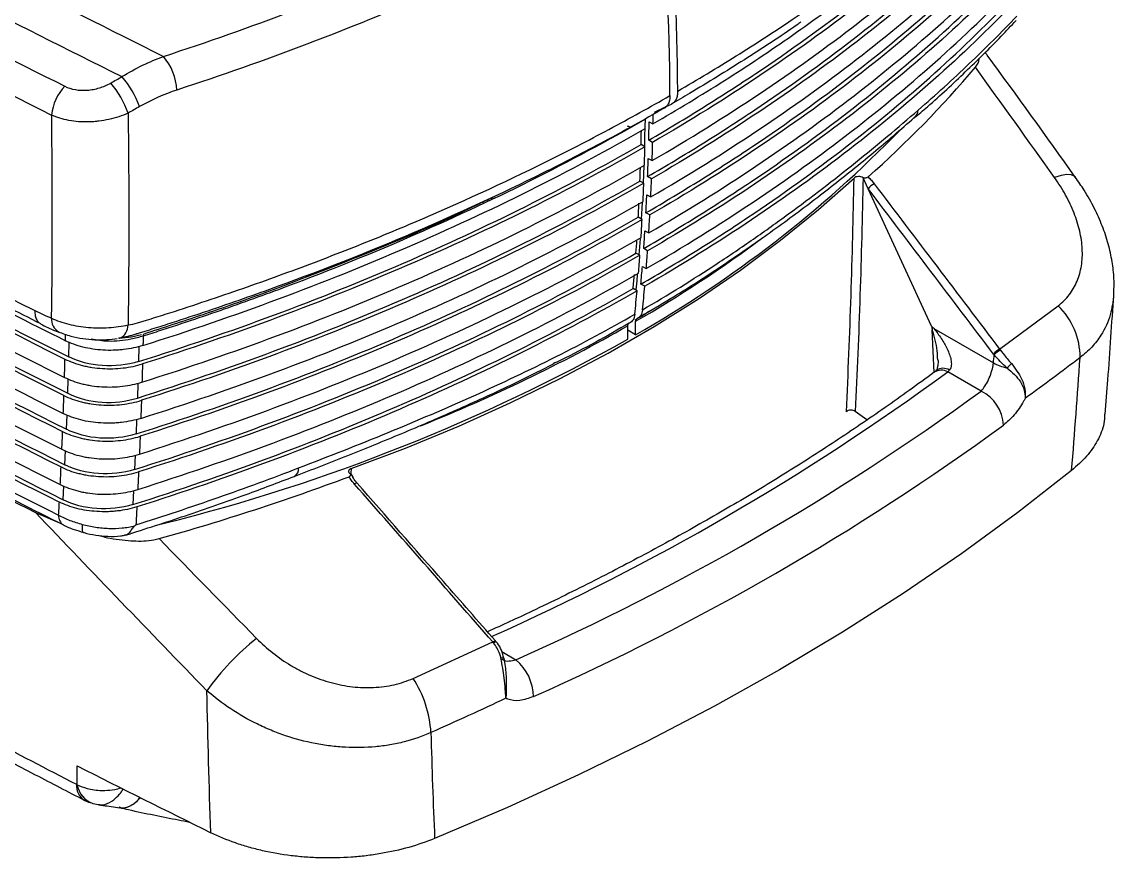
# Model space of a CAD drawing. Extents: x 14.8 to 109.8, y 1.6 to 86.6.
# Drawn here: x 76.84 to 82.84, y 1.61 to 6.21 of the extents above; entities that cross this region are included whole.
import ezdxf

# ---------------------------------------------------------------- set-up
doc = ezdxf.new("R2010")
doc.units = 0
doc.header["$MEASUREMENT"] = 0
doc.layers.add('OBJECT', color=7, linetype='CONTINUOUS')

msp = doc.modelspace()

# ---------------------------------------------------------------- linework, layer by layer
at = {"layer": 'OBJECT'}
for p, q in [((80.4006, 5.851), (80.4, 5.9407)), ((80.4003, 5.8599), (80.4006, 5.8601)), ((80.4004, 5.8448), (80.4006, 5.851)), ((80.3823, 5.7433), (80.3079, 5.6976)), ((80.3798, 5.7421), (80.4083, 5.7556)), ((80.2861, 5.6586), (80.3073, 5.6463)), ((80.2629, 5.5209), (80.2417, 5.5332)), ((80.3053, 5.5454), (80.2841, 5.5576)), ((80.2547, 5.3215), (80.2585, 5.4185)), ((80.2814, 5.4571), (80.3026, 5.4449)), ((80.2992, 5.3448), (80.2779, 5.3571)), ((81.4633, 5.3501), (81.4626, 5.3507)), ((81.4908, 5.2905), (81.4633, 5.3501)), ((80.2567, 5.3203), (80.2355, 5.3326)), ((81.84, 4.5345), (81.4908, 5.2905)), ((80.2737, 5.2575), (80.2949, 5.2452)), ((80.2475, 5.1216), (80.2262, 5.1338)), ((80.2899, 5.146), (80.2686, 5.1583)), ((80.2628, 5.0596), (80.2841, 5.0473)), ((80.2315, 4.9266), (80.2378, 5.0149)), ((80.2351, 4.9246), (80.2138, 4.9369)), ((80.2775, 4.9491), (80.2562, 4.9613)), ((80.2488, 4.8635), (80.2701, 4.8512)), ((80.262, 4.7539), (80.2407, 4.7662)), ((80.2196, 4.7294), (80.1983, 4.7417)), ((82.2141, 4.408), (82.5358, 4.6467)), ((80.2115, 4.4881), (80.1692, 4.5125)), ((81.853, 4.2809), (81.8436, 4.5151)), ((81.8524, 4.5224), (82.18, 4.3332)), ((77.0375, 4.5042), (77.0398, 4.5033)), ((77.0755, 4.455), (77.0763, 4.4895)), ((77.0943, 4.3662), (77.0963, 4.4465)), ((77.4794, 4.424), (77.4773, 4.3402)), ((82.2141, 4.408), (82.218, 4.4029)), ((82.1118, 4.1778), (81.9287, 4.2835)), ((77.0883, 4.166), (77.0908, 4.2462)), ((77.4739, 4.2215), (77.4713, 4.1399)), ((77.0812, 3.9682), (77.0842, 4.0462)), ((81.4843, 4.0192), (81.4201, 4.0663)), ((77.4673, 4.0234), (77.4642, 3.9421)), ((77.0729, 3.773), (77.0764, 3.8509)), ((77.4593, 3.8258), (77.4558, 3.7469)), ((78.6465, 3.7517), (78.6448, 3.7267)), ((78.6438, 3.7234), (78.6448, 3.723)), ((78.6448, 3.723), (78.6554, 3.7053)), ((78.6799, 3.6722), (78.6798, 3.6724)), ((77.0634, 3.5803), (77.0673, 3.6569)), ((77.4502, 3.6317), (77.4462, 3.5541)), ((76.9103, 3.5103), (77.0425, 3.4533)), ((77.5822, 3.4431), (77.6195, 3.4511)), ((78.9879, 2.5985), (79.4266, 2.7988)), ((79.4308, 2.7939), (79.4266, 2.7988)), ((79.4759, 2.7456), (79.5534, 2.7009)), ((79.4869, 2.7093), (79.4918, 2.6745)), ((77.2263, 1.9105), (77.2568, 1.905))]:
    msp.add_line(p, q, dxfattribs=at)
at = {"layer": 'OBJECT', "flags": 128}
for points in [[(80.2617, 5.5216), (80.2633, 5.5861), (80.264, 5.6201)], [(78.6465, 3.7517), (78.9469, 3.865), (79.239, 3.9853), (79.5222, 4.1125), (79.796, 4.2464), (80.06, 4.3867), (80.3137, 4.5331), (80.5567, 4.6855), (80.7886, 4.8436), (81.0089, 5.0071), (81.2174, 5.1757), (81.4135, 5.3491)], [(82.6304, 5.3546), (82.6248, 5.3603), (82.6077, 5.3673), (82.5833, 5.3683), (82.5524, 5.363), (82.516, 5.3518)], [(80.2447, 5.1232), (80.248, 5.1814), (80.2498, 5.2157)], [(80.2155, 4.7352), (80.2199, 4.7848), (80.2229, 4.8198)], [(77.3711, 4.4695), (77.439, 4.4755), (77.494, 4.489), (77.494, 4.489), (77.494, 4.489)], [(82.6101, 3.7414), (82.3144, 3.5102), (82.0057, 3.2848), (81.6841, 3.0655), (81.3501, 2.8524), (81.004, 2.6459), (80.6462, 2.4461), (80.2771, 2.2533), (79.8971, 2.0676), (79.5067, 1.8894), (79.1062, 1.7187)], [(78.6798, 3.6724), (78.6797, 3.6725), (78.6783, 3.6729), (78.6761, 3.6724), (78.6731, 3.6712), (78.6695, 3.6692), (78.6654, 3.6666)], [(79.4266, 2.7988), (79.4307, 2.8014), (79.4342, 2.8034), (79.4371, 2.8046), (79.4393, 2.805), (79.4406, 2.8047), (79.4407, 2.8045)], [(79.4448, 2.7998), (79.4447, 2.8), (79.4434, 2.8002), (79.4413, 2.7997), (79.4384, 2.7985), (79.4349, 2.7965), (79.4308, 2.7939)], [(79.4869, 2.7093), (79.4872, 2.7099), (79.4867, 2.7103), (79.4856, 2.7105), (79.4838, 2.7106), (79.4814, 2.7105), (79.4784, 2.7103), (79.4749, 2.7099), (79.471, 2.7093)]]:
    msp.add_lwpolyline(points, dxfattribs=at)
at = {"layer": 'OBJECT'}
for centre, radius, start, end in [((128.5871, 108.7255), 115.2234, 241.215956, 243.402767), ((65.6182, 5.7291), 14.7826, 0.28364, 4.91599), ((65.6799, 5.7542), 14.7634, 0.28169, 4.82925), ((129.9408, 111.0454), 117.3404, 242.544171, 243.517004), ((129.827, 111.0182), 117.4669, 242.492381, 243.485286), ((129.6694, 110.8482), 117.4321, 242.44395, 243.391411), ((77.3721, 5.8146), 0.3167, 3.32336, 39.94266), ((77.6174, 9.7336), 5.8455, 311.49606, 319.7729), ((76.9944, 5.567), 0.5188, 19.67306, 40.8834), ((77.2564, 5.6734), 0.2576, 135.58859, 175.05848), ((76.9236, 5.5295), 0.5268, 19.58076, 40.4631), ((129.217, 108.3366), 116.3246, 241.881497, 243.367692), ((129.2231, 108.3227), 116.2943, 241.881969, 243.368565), ((81.6994, 5.7283), 0.067, 313.6713, 355.32621), ((67.1183, 5.8226), 13.148, 359.12505, 359.34858), ((67.2138, 5.8586), 13.0737, 358.68078, 359.12328), ((67.1594, 5.8471), 13.1494, 359.12509, 359.34861), ((76.9952, 10.1502), 6.5119, 299.5977, 315.83521), ((66.6676, 5.8443), 13.5777, 358.68691, 359.01099), ((129.2766, 108.3506), 116.4548, 241.957975, 243.365505), ((67.4456, 5.841), 12.8631, 358.2353, 358.68314), ((67.4032, 5.8165), 12.8631, 358.2353, 358.68314), ((67.6042, 5.8486), 12.6832, 357.77927, 358.23154), ((67.5633, 5.824), 12.6817, 357.77938, 358.10157), ((67.7575, 5.8039), 12.5086, 357.32769, 357.78438), ((67.7999, 5.8284), 12.5086, 357.32769, 357.78438), ((81.5685, 5.2266), 0.1006, 115.92132, 140.54773), ((129.3569, 108.3015), 116.6276, 242.062861, 243.360379), ((67.9463, 5.834), 12.3408, 356.8614, 357.32237), ((67.9843, 5.8053), 12.2603, 356.86045, 357.22326), ((129.3848, 108.2522), 116.6858, 242.100553, 243.357362), ((129.3923, 108.241), 116.6587, 242.101102, 243.358212), ((68.0455, 5.7893), 12.2202, 356.40394, 356.86759), ((68.088, 5.8138), 12.2202, 356.40394, 356.86759), ((129.838, 109.6576), 117.6923, 242.716489, 243.364767), ((129.9075, 110.2781), 118.2056, 242.864933, 243.360576), ((68.303, 5.813), 11.9836, 355.92478, 356.39564), ((129.4069, 108.1912), 116.7306, 242.131161, 243.354008), ((76.5458, 10.9019), 7.3239, 300.03498, 306.59206), ((68.2627, 5.7883), 11.9814, 355.92481, 356.2765), ((68.4406, 5.7905), 11.8667, 355.46033, 355.93396), ((129.4231, 108.1179), 116.7612, 242.155762, 243.350323), ((129.431, 108.1075), 116.7349, 242.156329, 243.351169), ((68.3982, 5.766), 11.8667, 355.46033, 355.93396), ((68.6672, 5.7569), 11.5756, 354.96867, 355.35029), ((68.6114, 5.7897), 11.6742, 354.97011, 355.44961), ((129.437, 108.0398), 116.7861, 242.175697, 243.346267), ((68.822, 5.7585), 11.484, 354.33558, 354.98154), ((68.7796, 5.734), 11.484, 354.33558, 354.98154), ((129.4703, 107.9729), 116.8088, 242.212751, 243.342588), ((82.265, 4.364), 0.3915, 359.71842, 46.23406), ((129.4645, 107.9875), 116.8398, 242.212181, 243.341722), ((77.0753, 4.5708), 0.0766, 174.21201, 240.46054), ((77.3438, 4.5388), 0.076, 294.2125, 1.97122), ((75.5395, 12.6763), 9.3639, 291.89052, 299.63174), ((129.5422, 108.0588), 117.0051, 242.312747, 243.337635), ((77.5179, 4.4823), 0.0149, 132.72554, 186.96265), ((75.086, 13.5471), 10.4091, 284.08731, 299.23098), ((82.2587, 4.3168), 0.1015, 116.09242, 140.34247), ((82.2653, 4.3057), 0.1081, 115.98416, 138.77018), ((82.2942, 4.5299), 0.2274, 239.8575, 259.58209), ((82.1955, 4.393), 0.1041, 303.57218, 322.79763), ((73.8365, 15.3499), 13.7095, 294.03174, 306.17564), ((81.8929, 4.2199), 0.073, 60.59262, 121.96385), ((81.9034, 4.237), 0.0663, 58.56156, 125.06216), ((129.5117, 107.5577), 116.588, 242.373184, 243.180995), ((77.3132, 4.6439), 0.5282, 244.80515, 287.42146), ((73.882, 15.4794), 13.9805, 293.93269, 306.06194), ((82.0185, 3.9827), 0.2162, 2.07692, 64.45892), ((73.9184, 15.4108), 14.1273, 293.93273, 306.06189), ((78.3114, 3.7502), 0.0469, 298.82764, 6.27971), ((74.1173, 15.7965), 12.906, 285.61392, 290.49395), ((77.0952, 3.4904), 0.0572, 175.12978, 237.04731), ((78.9577, 1.7565), 1.3479, 128.03379, 144.96006), ((79.3805, 2.4949), 0.2689, 0.68317, 49.99104), ((78.4799, 2.2663), 0.607, 3.26193, 33.18996), ((130.6343, 108.3594), 118.9497, 243.273735, 243.670278), ((77.2323, 2.0097), 0.0968, 176.13356, 236.37574), ((77.2698, 2.0334), 0.1305, 188.45422, 250.49045)]:
    msp.add_arc(centre, radius, start, end, dxfattribs=at)
msp.add_ellipse((75.0068, 54.8856), major_axis=(11.4319, 162.7003), ratio=0.068904, start_param=4.401296, end_param=4.401579, dxfattribs=at)
for points, knots in [([(80.4431, 5.8268), (80.5524, 5.8902), (80.6597, 5.9548), (80.8698, 6.0861), (80.9726, 6.1528), (81.2746, 6.3562), (81.4671, 6.496), (81.7427, 6.7123), (81.8322, 6.7854), (82.0063, 6.9332), (82.0909, 7.008), (82.2552, 7.1593), (82.3349, 7.2358), (82.4508, 7.352), (82.4888, 7.3909), (82.545, 7.4496), (82.5681, 7.4741), (82.5911, 7.4988), (82.598, 7.5062), (82.6003, 7.5086), (82.6048, 7.5137), (82.6071, 7.5163), (82.6185, 7.5297), (82.6276, 7.5413), (82.6366, 7.5536)], [0, 0, 0, 0, 0.125, 0.125, 0.25, 0.25, 0.5, 0.5, 0.625, 0.625, 0.75, 0.75, 0.875, 0.875, 0.9375, 0.9375, 0.96875, 0.976562, 0.976562, 0.980469, 0.980469, 0.984375, 0.984375, 1, 1, 1, 1]), ([(77.6149, 6.0179), (78.0997, 6.1759), (78.5604, 6.351), (79.4355, 6.7341), (79.8499, 6.9421), (80.2409, 7.1667)], [0, 0, 0, 0, 0.5, 0.5, 1, 1, 1, 1]), ([(80.2841, 5.5576), (80.3856, 5.6165), (80.4855, 5.6765), (80.6821, 5.7989), (80.7789, 5.8613), (81.0624, 6.0509), (81.2431, 6.1807), (81.7603, 6.5802), (82.0722, 6.86), (82.3505, 7.1535)], [0, 0, 0, 0, 0.125, 0.125, 0.25, 0.25, 0.5, 0.5, 1, 1, 1, 1]), ([(80.3073, 5.6463), (80.4398, 5.7253), (80.7048, 5.8832), (81.0776, 6.1333), (81.434, 6.394), (81.7692, 6.6665), (82.0274, 6.8933), (82.1642, 7.0315), (82.2046, 7.0723)], [0, 0, 0, 0, 0.182864, 0.365827, 0.548692, 0.735225, 0.921863, 1, 1, 1, 1]), ([(80.3464, 6.9959), (80.1488, 6.8823), (79.9449, 6.7728), (79.6297, 6.6146), (79.5231, 6.5628), (79.3066, 6.4613), (79.1968, 6.4116), (78.6405, 6.1682), (78.1747, 5.9915), (77.6883, 5.833)], [0, 0, 0, 0, 0.25, 0.25, 0.375, 0.375, 0.5, 0.5, 1, 1, 1, 1]), ([(80.2779, 5.3571), (80.3794, 5.416), (80.4793, 5.476), (80.6758, 5.5983), (80.7726, 5.6608), (81.0561, 5.8503), (81.2367, 5.98), (81.7538, 6.3795), (82.0656, 6.6593), (82.3439, 6.9528)], [0, 0, 0, 0, 0.125, 0.125, 0.25, 0.25, 0.5, 0.5, 1, 1, 1, 1]), ([(80.2949, 5.2452), (80.7045, 5.4828), (81.081, 5.7347), (81.7697, 6.2663), (82.0819, 6.546), (82.3611, 6.8399)], [0, 0, 0, 0, 0.5, 0.5, 1, 1, 1, 1]), ([(80.2686, 5.1583), (80.37, 5.2171), (80.4698, 5.2771), (80.6662, 5.3994), (80.7629, 5.4617), (81.0462, 5.6511), (81.2267, 5.7808), (81.7433, 6.1799), (82.0549, 6.4595), (82.3329, 6.7528)], [0, 0, 0, 0, 0.125, 0.125, 0.25, 0.25, 0.5, 0.5, 1, 1, 1, 1]), ([(82.355, 6.74), (82.0761, 6.4462), (81.764, 6.1667), (81.0756, 5.6353), (80.6993, 5.3836), (80.2899, 5.146)], [0, 0, 0, 0, 0.5, 0.5, 1, 1, 1, 1]), ([(80.2841, 5.0473), (80.6932, 5.2847), (81.0693, 5.5363), (81.7572, 6.0673), (82.0691, 6.3466), (82.3479, 6.6403)], [0, 0, 0, 0, 0.5, 0.5, 1, 1, 1, 1]), ([(80.2562, 4.9613), (80.3575, 5.0201), (80.4571, 5.08), (80.6533, 5.2021), (80.7498, 5.2643), (81.0326, 5.4534), (81.2129, 5.5829), (81.7288, 5.9815), (82.0399, 6.2606), (82.3176, 6.5535)], [0, 0, 0, 0, 0.125, 0.125, 0.25, 0.25, 0.5, 0.5, 1, 1, 1, 1]), ([(82.3398, 6.5407), (82.0611, 6.2473), (81.7495, 5.9682), (81.0621, 5.4377), (80.6863, 5.1862), (80.2775, 4.9491)], [0, 0, 0, 0, 0.5, 0.5, 1, 1, 1, 1]), ([(80.2701, 4.8512), (80.6785, 5.0882), (81.054, 5.3394), (81.7408, 5.8694), (82.0521, 6.1482), (82.3305, 6.4413)], [0, 0, 0, 0, 0.5, 0.5, 1, 1, 1, 1]), ([(80.2407, 4.7662), (80.3417, 4.8248), (80.4412, 4.8845), (80.6369, 5.0064), (80.7332, 5.0685), (81.0155, 5.2572), (81.1954, 5.3864), (81.7103, 5.7841), (82.0208, 6.0627), (82.2979, 6.3549)], [0, 0, 0, 0, 0.125, 0.125, 0.25, 0.25, 0.5, 0.5, 1, 1, 1, 1]), ([(82.3201, 6.3421), (82.042, 6.0493), (81.731, 5.7708), (81.0449, 5.2414), (80.6699, 4.9905), (80.262, 4.7539)], [0, 0, 0, 0, 0.5, 0.5, 1, 1, 1, 1]), ([(81.1197, 6.2053), (81.1133, 6.2007), (81.0141, 6.1302), (80.8109, 5.9992), (80.5783, 5.8549), (80.4416, 5.775), (80.4083, 5.7556)], [0, 0, 0, 0, 0.029083, 0.447263, 0.865443, 1, 1, 1, 1]), ([(81.7445, 5.679), (81.7689, 5.6998), (81.8665, 5.7828), (82.0262, 5.9327), (82.1889, 6.091), (82.2778, 6.1868), (82.3049, 6.216)], [0, 0, 0, 0, 0.120124, 0.480495, 0.841685, 1, 1, 1, 1]), ([(81.7663, 5.7229), (81.8629, 5.8067), (81.9565, 5.8918), (82.1372, 6.0641), (82.2244, 6.1513), (82.3083, 6.2396)], [0, 0, 0, 0, 0.5, 0.5, 1, 1, 1, 1]), ([(82.63, 5.3543), (82.47, 5.5784), (82.3061, 5.8081), (82.1376, 6.0347), (82.1335, 6.0401)], [0, 0, 0, 0, 0.9760927, 1, 1, 1, 1]), ([(82.0804, 5.9585), (82.0913, 5.9732), (82.1031, 5.9892), (82.1007, 6.006), (82.1005, 6.0074)], [0, 0, 0, 0, 0.917261, 1, 1, 1, 1]), ([(77.0724, 5.8536), (77.0898, 5.8449), (77.109, 5.8388), (77.1405, 5.8333), (77.1513, 5.8321), (77.1731, 5.8311), (77.1842, 5.8313), (77.2067, 5.833), (77.218, 5.8345), (77.2403, 5.8387), (77.2513, 5.8415), (77.2731, 5.8481), (77.2839, 5.8521), (77.3046, 5.8609), (77.3147, 5.8659), (77.3244, 5.8713)], [0, 0, 0, 0, 0.25, 0.25, 0.375, 0.375, 0.5, 0.5, 0.625, 0.625, 0.75, 0.75, 0.875, 0.875, 1, 1, 1, 1]), ([(77.4197, 4.5414), (77.4368, 4.5444), (77.4539, 4.5479), (77.4796, 4.5547), (77.4881, 4.5574), (77.5052, 4.5627), (77.5478, 4.5759), (77.6583, 4.6107), (77.7594, 4.6436), (77.9607, 4.7105), (78.0934, 4.7565), (78.356, 4.8515), (78.4856, 4.9004), (78.7414, 5.0007), (78.8676, 5.0522), (79.2409, 5.2108), (79.483, 5.3218), (79.8357, 5.4964), (79.9515, 5.5559), (80.179, 5.6773), (80.2908, 5.7392), (80.4006, 5.8023)], [0, 0, 0, 0, 0.015625, 0.015625, 0.023438, 0.023438, 0.03125, 0.0625, 0.125, 0.125, 0.25, 0.25, 0.375, 0.375, 0.5, 0.5, 0.75, 0.75, 0.875, 0.875, 1, 1, 1, 1]), ([(80.4006, 5.8023), (80.4007, 5.7936), (80.3999, 5.7856), (80.3969, 5.7707), (80.3946, 5.7637), (80.3887, 5.7515), (80.3851, 5.7462), (80.3764, 5.7373), (80.3714, 5.7337), (80.3659, 5.7311)], [0, 0, 0, 0, 0.25, 0.25, 0.5, 0.5, 0.75, 0.75, 1, 1, 1, 1]), ([(80.4431, 5.8268), (80.4431, 5.8181), (80.4423, 5.8101), (80.4394, 5.7952), (80.4371, 5.7882), (80.4311, 5.776), (80.4275, 5.7707), (80.4188, 5.7618), (80.4138, 5.7582), (80.4083, 5.7556)], [0, 0, 0, 0, 0.25, 0.25, 0.5, 0.5, 0.75, 0.75, 1, 1, 1, 1]), ([(80.3659, 5.7311), (80.2587, 5.6695), (80.1497, 5.6091), (79.9278, 5.4906), (79.8149, 5.4324), (79.4711, 5.2618), (79.2353, 5.1531), (78.7505, 4.9459), (78.5015, 4.8474), (78.1181, 4.7073), (77.9889, 4.662), (77.793, 4.5961), (77.7273, 4.5744), (77.6284, 4.5425), (77.5787, 4.5267), (77.5206, 4.5084), (77.4915, 4.4994), (77.4769, 4.4949), (77.4696, 4.4926), (77.466, 4.4915), (77.4642, 4.4909), (77.4634, 4.4907), (77.4629, 4.4905), (77.4626, 4.4904), (77.4624, 4.4903)], [0, 0, 0, 0, 0.125, 0.125, 0.25, 0.25, 0.5, 0.5, 0.75, 0.75, 0.875, 0.875, 0.9375, 0.9375, 0.96875, 0.984375, 0.992187, 0.996094, 0.998047, 0.999023, 0.999512, 0.999756, 0.999756, 1, 1, 1, 1]), ([(80.2499, 4.625), (80.3901, 4.7064), (80.5271, 4.7914), (80.728, 4.9236), (80.7943, 4.9685), (80.9249, 5.0594), (80.9892, 5.1054), (81.1794, 5.2447), (81.3023, 5.3393), (81.5403, 5.5303), (81.6554, 5.6267), (81.7663, 5.7229)], [0, 0, 0, 0, 0.25, 0.25, 0.375, 0.375, 0.5, 0.5, 0.75, 0.75, 1, 1, 1, 1]), ([(80.3149, 5.7114), (80.3305, 5.7188), (80.3476, 5.7269), (80.3647, 5.735), (80.3661, 5.7357)], [0, 0, 0, 0, 0.917478, 1, 1, 1, 1]), ([(77.4199, 5.706), (77.4034, 5.6987), (77.3864, 5.6921), (77.3514, 5.6805), (77.3332, 5.6755), (77.2966, 5.6673), (77.2781, 5.6641), (77.2502, 5.6606), (77.2408, 5.6596), (77.2221, 5.6582), (77.2126, 5.6577), (77.1846, 5.657), (77.1662, 5.6575), (77.1301, 5.6602), (77.1122, 5.6625), (77.0602, 5.6722), (77.0285, 5.6822), (76.9998, 5.6955)], [0, 0, 0, 0, 0.125, 0.125, 0.25, 0.25, 0.375, 0.375, 0.4375, 0.4375, 0.5, 0.5, 0.625, 0.625, 0.75, 0.75, 1, 1, 1, 1]), ([(80.2655, 5.6731), (80.0609, 5.5556), (79.8492, 5.4421), (79.4126, 5.2241), (79.1875, 5.1195), (78.726, 4.9202), (78.4893, 4.8254), (78.1255, 4.6904), (78.0028, 4.6465), (77.8169, 4.5827), (77.7546, 4.5618), (77.6606, 4.5308), (77.6292, 4.5205), (77.5663, 4.5002), (77.5347, 4.4902), (77.5031, 4.4805)], [0, 0, 0, 0, 0.25, 0.25, 0.5, 0.5, 0.75, 0.75, 0.875, 0.875, 0.9375, 0.9375, 0.96875, 0.96875, 1, 1, 1, 1]), ([(80.233, 4.585), (80.2904, 4.6184), (80.4377, 4.7042), (80.667, 4.8525), (80.9222, 5.0274), (81.1693, 5.2092), (81.4061, 5.3942), (81.5978, 5.5532), (81.7068, 5.6488), (81.7442, 5.6816)], [0, 0, 0, 0, 0.102158, 0.262288, 0.425171, 0.589256, 0.752413, 0.915131, 1, 1, 1, 1]), ([(80.1651, 5.636), (80.1675, 5.6352), (80.1727, 5.6334), (80.1771, 5.6312), (80.1795, 5.6299)], [0, 0, 0, 0, 0.443762, 1, 1, 1, 1]), ([(77.4773, 4.3402), (77.7331, 4.4211), (77.9824, 4.5067), (78.4683, 4.6872), (78.7049, 4.782), (79.3958, 5.0804), (79.8315, 5.2975), (80.2417, 5.5332)], [0, 0, 0, 0, 0.25, 0.25, 0.5, 0.5, 1, 1, 1, 1]), ([(81.4626, 5.3507), (81.4596, 5.3529), (81.4557, 5.3546), (81.447, 5.3569), (81.4422, 5.3574), (81.4326, 5.3571), (81.4279, 5.3563), (81.4196, 5.3535), (81.4161, 5.3515), (81.4135, 5.3491)], [0, 0, 0, 0, 0.25, 0.25, 0.5, 0.5, 0.75, 0.75, 1, 1, 1, 1]), ([(81.4633, 5.3501), (81.4683, 5.3501), (81.4732, 5.3501), (81.4805, 5.3511), (81.4829, 5.3516), (81.4872, 5.3531), (81.4891, 5.3541), (81.4904, 5.3553)], [0, 0, 0, 0, 0.5, 0.5, 0.75, 0.75, 1, 1, 1, 1]), ([(81.4904, 5.3553), (81.4968, 5.3494), (81.5027, 5.3432), (81.514, 5.3304), (81.5194, 5.3238), (81.5245, 5.3171)], [0, 0, 0, 0, 0.5, 0.5, 1, 1, 1, 1]), ([(82.5358, 4.6467), (82.5591, 4.6645), (82.5794, 4.6848), (82.6057, 4.719), (82.6137, 4.7311), (82.6282, 4.7562), (82.6345, 4.7691), (82.6512, 4.8092), (82.659, 4.8374), (82.6661, 4.8821), (82.6676, 4.8973), (82.6692, 4.9286), (82.6691, 4.9444), (82.6667, 4.992), (82.662, 5.0243), (82.6507, 5.0735), (82.6463, 5.09), (82.6359, 5.1232), (82.6299, 5.14), (82.6103, 5.19), (82.5947, 5.2228), (82.5588, 5.2879), (82.5386, 5.32), (82.516, 5.3518)], [0, 0, 0, 0, 0.125, 0.125, 0.1875, 0.1875, 0.25, 0.25, 0.375, 0.375, 0.4375, 0.4375, 0.5, 0.5, 0.625, 0.625, 0.6875, 0.6875, 0.75, 0.75, 0.875, 0.875, 1, 1, 1, 1]), ([(82.8419, 4.7082), (82.8429, 4.7374), (82.8449, 4.7977), (82.8339, 4.891), (82.8127, 4.988), (82.7797, 5.0866), (82.7352, 5.1852), (82.6856, 5.275), (82.6466, 5.3301), (82.6297, 5.354)], [0, 0, 0, 0, 0.130504, 0.27014, 0.416672, 0.56785, 0.720514, 0.878853, 1, 1, 1, 1]), ([(77.4713, 4.1399), (77.7272, 4.2208), (77.9764, 4.3063), (78.4623, 4.4868), (78.6988, 4.5816), (79.3897, 4.8799), (79.8253, 5.097), (80.2355, 5.3326)], [0, 0, 0, 0, 0.25, 0.25, 0.5, 0.5, 1, 1, 1, 1]), ([(79.3606, 5.2125), (79.3728, 5.2183), (79.3974, 5.2298), (79.4228, 5.2418), (79.4355, 5.2477)], [0, 0, 0, 0, 0.500156, 1, 1, 1, 1]), ([(77.4901, 4.028), (77.9993, 4.1891), (78.4837, 4.3693), (79.4045, 4.7669), (79.8409, 4.9843), (80.2525, 5.2207)], [0, 0, 0, 0, 0.5, 0.5, 1, 1, 1, 1]), ([(77.5078, 4.4933), (77.6147, 4.5277), (77.8287, 4.5965), (78.2474, 4.7437), (78.7551, 4.9424), (79.16, 5.1132), (79.3534, 5.2096), (79.3606, 5.2132)], [0, 0, 0, 0, 0.164231, 0.328674, 0.657409, 0.987324, 1, 1, 1, 1]), ([(77.4642, 3.9421), (77.7198, 4.0229), (77.9689, 4.1084), (78.4543, 4.2887), (78.6907, 4.3835), (79.3811, 4.6815), (79.8163, 4.8984), (80.2262, 5.1338)], [0, 0, 0, 0, 0.25, 0.25, 0.5, 0.5, 1, 1, 1, 1]), ([(80.2475, 5.1216), (79.836, 4.8852), (79.3999, 4.668), (78.4795, 4.2706), (77.9953, 4.0904), (77.4863, 3.9294)], [0, 0, 0, 0, 0.5, 0.5, 1, 1, 1, 1]), ([(75.9276, 5.0627), (76.2005, 4.9231), (76.5364, 4.7513), (76.875, 4.5813), (76.9384, 4.5495)], [0, 0, 0, 0, 0.812632, 1, 1, 1, 1]), ([(77.4823, 3.8314), (77.9909, 3.9924), (78.4748, 4.1724), (79.3946, 4.5695), (79.8305, 4.7866), (80.2416, 5.0228)], [0, 0, 0, 0, 0.5, 0.5, 1, 1, 1, 1]), ([(77.4558, 3.7469), (77.711, 3.8275), (77.9598, 3.9129), (78.4445, 4.0929), (78.6805, 4.1876), (79.3699, 4.4852), (79.8045, 4.7018), (80.2138, 4.9369)], [0, 0, 0, 0, 0.25, 0.25, 0.5, 0.5, 1, 1, 1, 1]), ([(80.2351, 4.9246), (79.8242, 4.6886), (79.3887, 4.4716), (78.4697, 4.0748), (77.9862, 3.8949), (77.478, 3.7341)], [0, 0, 0, 0, 0.5, 0.5, 1, 1, 1, 1]), ([(77.4734, 3.6373), (77.981, 3.798), (78.4641, 3.9778), (79.3822, 4.3743), (79.8173, 4.591), (80.2277, 4.8268)], [0, 0, 0, 0, 0.5, 0.5, 1, 1, 1, 1]), ([(77.4462, 3.5541), (77.7009, 3.6345), (77.9491, 3.7198), (78.4328, 3.8995), (78.6683, 3.9939), (79.3561, 4.2909), (79.7899, 4.5071), (80.1983, 4.7417)], [0, 0, 0, 0, 0.25, 0.25, 0.5, 0.5, 1, 1, 1, 1]), ([(80.2196, 4.7294), (79.8096, 4.4939), (79.375, 4.2774), (78.458, 3.8813), (77.9755, 3.7018), (77.4684, 3.5412)], [0, 0, 0, 0, 0.5, 0.5, 1, 1, 1, 1]), ([(82.841, 4.7081), (82.8367, 4.6707), (82.8276, 4.5911), (82.7816, 4.4959), (82.7231, 4.418), (82.6788, 4.3808), (82.6565, 4.362)], [0, 0, 0, 0, 0.274824, 0.58539, 0.791013, 1, 1, 1, 1]), ([(82.7944, 4.0505), (82.7995, 4.1139), (82.8173, 4.3339), (82.8313, 4.5512), (82.8414, 4.7058)], [0, 0, 0, 0, 0.288538, 1, 1, 1, 1]), ([(76.9071, 4.6204), (76.9225, 4.6128), (76.9378, 4.6054), (76.9684, 4.5917), (76.9838, 4.5852), (76.9991, 4.5785)], [0, 0, 0, 0, 0.5, 0.5, 1, 1, 1, 1]), ([(76.9071, 4.6204), (76.9076, 4.6107), (76.9084, 4.5912), (76.9173, 4.5689), (76.9276, 4.5548), (76.9363, 4.5514), (76.9389, 4.5504)], [0, 0, 0, 0, 0.292376, 0.584753, 0.877129, 1, 1, 1, 1]), ([(76.9991, 4.5785), (77.0133, 4.5719), (77.0286, 4.5658), (77.0603, 4.5548), (77.0767, 4.5499), (77.1108, 4.5414), (77.1286, 4.5377), (77.165, 4.5317), (77.1834, 4.5295), (77.2208, 4.5263), (77.2397, 4.5254), (77.277, 4.525), (77.2955, 4.5255), (77.3322, 4.5279), (77.3505, 4.5297), (77.3859, 4.5347), (77.4031, 4.5378), (77.4197, 4.5414)], [0, 0, 0, 0, 0.125, 0.125, 0.25, 0.25, 0.375, 0.375, 0.5, 0.5, 0.625, 0.625, 0.75, 0.75, 0.875, 0.875, 1, 1, 1, 1]), ([(78.3581, 3.7554), (78.5254, 3.8197), (78.6893, 3.8843), (79.0103, 4.016), (79.1675, 4.0831), (79.4755, 4.2216), (79.6263, 4.293), (79.9215, 4.4419), (80.0661, 4.5194), (80.2075, 4.6005)], [0, 0, 0, 0, 0.25, 0.25, 0.5, 0.5, 0.75, 0.75, 1, 1, 1, 1]), ([(80.2075, 4.6005), (80.2063, 4.5882), (80.203, 4.5778), (80.1924, 4.5608), (80.1854, 4.5548), (80.1767, 4.5513)], [0, 0, 0, 0, 0.5, 0.5, 1, 1, 1, 1]), ([(80.2116, 4.5615), (80.2116, 4.565), (80.2123, 4.5682), (80.2149, 4.5731), (80.2168, 4.5749), (80.2192, 4.5758)], [0, 0, 0, 0, 0.5, 0.5, 1, 1, 1, 1]), ([(80.2499, 4.625), (80.2487, 4.6127), (80.2454, 4.6023), (80.2348, 4.5853), (80.2278, 4.5793), (80.2192, 4.5758)], [0, 0, 0, 0, 0.5, 0.5, 1, 1, 1, 1]), ([(80.2911, 4.6194), (80.2734, 4.6083), (80.2498, 4.5936), (80.2253, 4.5794), (80.2192, 4.5758)], [0, 0, 0, 0, 0.74996, 1, 1, 1, 1]), ([(76.9392, 4.5468), (76.966, 4.5334), (76.9989, 4.5168), (77.0332, 4.505), (77.0397, 4.5028)], [0, 0, 0, 0, 0.811243, 1, 1, 1, 1]), ([(80.1767, 4.5513), (80.0544, 4.4816), (79.9184, 4.4042), (79.7719, 4.3342), (79.7573, 4.3272)], [0, 0, 0, 0, 0.9003172, 1, 1, 1, 1]), ([(80.169, 4.4636), (80.1691, 4.4758), (80.1691, 4.4879), (80.1692, 4.5124), (80.1692, 4.5247), (80.1692, 4.537)], [0, 0, 0, 0, 0.5, 0.5, 1, 1, 1, 1]), ([(80.1692, 4.537), (80.1692, 4.5405), (80.1699, 4.5437), (80.1725, 4.5486), (80.1744, 4.5504), (80.1767, 4.5513)], [0, 0, 0, 0, 0.5, 0.5, 1, 1, 1, 1]), ([(80.2115, 4.4881), (80.2115, 4.5003), (80.2115, 4.5124), (80.2116, 4.5369), (80.2116, 4.5492), (80.2116, 4.5615)], [0, 0, 0, 0, 0.5, 0.5, 1, 1, 1, 1]), ([(81.8734, 4.3491), (81.8729, 4.3661), (81.8711, 4.4233), (81.8549, 4.4772), (81.8436, 4.5151)], [0, 0, 0, 0, 0.297177, 1, 1, 1, 1]), ([(81.8524, 4.5224), (81.8596, 4.5132), (81.8666, 4.5041), (81.8801, 4.4858), (81.8866, 4.4765), (81.8989, 4.4577), (81.9048, 4.4483), (81.9158, 4.429), (81.921, 4.4192), (81.9303, 4.3996), (81.9345, 4.3897), (81.9416, 4.3698), (81.9445, 4.3597), (81.9482, 4.3396), (81.949, 4.3296), (81.9475, 4.315), (81.9465, 4.3104), (81.9433, 4.3015), (81.941, 4.2972), (81.938, 4.2935)], [0, 0, 0, 0, 0.125, 0.125, 0.25, 0.25, 0.375, 0.375, 0.5, 0.5, 0.625, 0.625, 0.75, 0.75, 0.875, 0.875, 0.9375, 0.9375, 1, 1, 1, 1]), ([(77.0375, 4.5042), (77.0482, 4.4998), (77.0699, 4.4908), (77.1141, 4.4774), (77.1699, 4.4657), (77.2369, 4.4596), (77.3015, 4.4598), (77.3417, 4.465), (77.3608, 4.4675)], [0, 0, 0, 0, 0.111471, 0.227068, 0.430111, 0.625883, 0.821903, 1, 1, 1, 1]), ([(77.5019, 4.4285), (77.4683, 4.4179), (77.4327, 4.4104), (77.386, 4.405), (77.3765, 4.4041), (77.3575, 4.4028), (77.3481, 4.4023), (77.3197, 4.4016), (77.3008, 4.4019), (77.263, 4.4042), (77.244, 4.4063), (77.2073, 4.4119), (77.1894, 4.4154), (77.1547, 4.4242), (77.1376, 4.4294), (77.1053, 4.4411), (77.09, 4.4477), (77.0755, 4.455)], [0, 0, 0, 0, 0.25, 0.25, 0.3125, 0.3125, 0.375, 0.375, 0.5, 0.5, 0.625, 0.625, 0.75, 0.75, 0.875, 0.875, 1, 1, 1, 1]), ([(77.5031, 4.4805), (77.4811, 4.4742), (77.4212, 4.4569), (77.3203, 4.4467), (77.2482, 4.4577), (77.217, 4.4625)], [0, 0, 0, 0, 0.2470235, 0.6739068, 1, 1, 1, 1]), ([(77.375, 4.4695), (77.3724, 4.4691), (77.3699, 4.4687), (77.3674, 4.4683), (77.3674, 4.4683), (77.3674, 4.4683), (77.3674, 4.4683)], [0, 0, 0, 0, 0.0002064645, 0.0002064645, 0.0002064645, 0.0002065244, 0.0002065244, 0.0002065244, 0.0002065244]), ([(77.4624, 4.4903), (77.4587, 4.4891), (77.4549, 4.488), (77.4476, 4.4858), (77.4439, 4.4847), (77.4329, 4.4817), (77.4256, 4.4799), (77.4038, 4.4749), (77.3894, 4.472), (77.375, 4.4695)], [0, 0, 0, 0, 0.125, 0.125, 0.25, 0.25, 0.5, 0.5, 1, 1, 1, 1]), ([(77.5031, 4.4805), (77.5029, 4.4718), (77.5025, 4.4545), (77.5021, 4.4372), (77.5019, 4.4285)], [0, 0, 0, 0, 0.49998, 1, 1, 1, 1]), ([(75.2022, 4.3982), (75.3571, 4.3172), (75.8062, 4.0824), (76.4267, 3.7637), (76.8949, 3.5277), (77.0641, 3.4424)], [0, 0, 0, 0, 0.251609, 0.729627, 1, 1, 1, 1]), ([(82.218, 4.4029), (82.2229, 4.3965), (82.2421, 4.3717), (82.263, 4.3478), (82.2784, 4.33)], [0, 0, 0, 0, 0.258439, 1, 1, 1, 1]), ([(77.0702, 4.2535), (77.0707, 4.2702), (77.0717, 4.3036), (77.0726, 4.3371), (77.073, 4.3539)], [0, 0, 0, 0, 0.499965, 1, 1, 1, 1]), ([(77.073, 4.3539), (77.102, 4.3394), (77.134, 4.3277), (77.1777, 4.3167), (77.1866, 4.3147), (77.2046, 4.3111), (77.2137, 4.3095), (77.2412, 4.3052), (77.2598, 4.3032), (77.2976, 4.3009), (77.3169, 4.3005), (77.3548, 4.3015), (77.3736, 4.3028), (77.4107, 4.3071), (77.4293, 4.3101), (77.4652, 4.3176), (77.4826, 4.3221), (77.4994, 4.3275)], [0, 0, 0, 0, 0.25, 0.25, 0.3125, 0.3125, 0.375, 0.375, 0.5, 0.5, 0.625, 0.625, 0.75, 0.75, 0.875, 0.875, 1, 1, 1, 1]), ([(77.4994, 4.3275), (77.499, 4.3107), (77.4981, 4.2771), (77.4971, 4.2437), (77.4966, 4.227)], [0, 0, 0, 0, 0.499954, 1, 1, 1, 1]), ([(78.3333, 3.7093), (78.3822, 3.728), (78.5317, 3.7852), (78.7793, 3.8841), (79.0785, 4.0086), (79.3776, 4.1417), (79.607, 4.2486), (79.7336, 4.3143), (79.764, 4.33)], [0, 0, 0, 0, 0.096662, 0.295968, 0.503267, 0.715798, 0.931785, 1, 1, 1, 1]), ([(81.8747, 4.3491), (81.875, 4.3461), (81.8762, 4.3324), (81.8734, 4.3129), (81.8686, 4.2957), (81.8643, 4.2903), (81.8649, 4.2908), (81.865, 4.2909)], [0, 0, 0, 0, 0.095378, 0.430044, 0.692859, 0.939526, 1, 1, 1, 1]), ([(82.1118, 4.1778), (82.119, 4.1862), (82.1334, 4.2031), (82.1533, 4.24), (82.1689, 4.2802), (82.1771, 4.3123), (82.1794, 4.3287), (82.18, 4.3332)], [0, 0, 0, 0, 0.232539, 0.46322, 0.690306, 0.913693, 1, 1, 1, 1]), ([(82.2531, 4.3062), (82.241, 4.3174), (82.2291, 4.3287), (82.2058, 4.3523), (82.1943, 4.3646), (82.1841, 4.377)], [0, 0, 0, 0, 0.5, 0.5, 1, 1, 1, 1]), ([(82.2784, 4.33), (82.2997, 4.3024), (82.3339, 4.2579), (82.3494, 4.2073), (82.3543, 4.1774), (82.3553, 4.1652), (82.3552, 4.1504), (82.3549, 4.145), (82.3545, 4.1402), (82.3544, 4.1387), (82.3543, 4.1379), (82.3543, 4.1377)], [0, 0, 0, 0, 0.460604, 0.741562, 0.757313, 0.907304, 0.923046, 0.978637, 0.987729, 0.996281, 1, 1, 1, 1]), ([(81.8542, 4.2818), (81.8086, 4.2482), (81.676, 4.1508), (81.4492, 3.9929), (81.1707, 3.8096), (80.8829, 3.6311), (80.5861, 3.4575), (80.2805, 3.2888), (79.9662, 3.1255), (79.672, 2.9804), (79.4792, 2.8921), (79.3969, 2.8545)], [0, 0, 0, 0, 0.063555, 0.184465, 0.305377, 0.426288, 0.5472, 0.668114, 0.789032, 0.909955, 1, 1, 1, 1]), ([(81.8687, 4.2945), (81.8653, 4.2912), (81.8596, 4.2857), (81.8562, 4.2835), (81.8549, 4.2827)], [0, 0, 0, 0, 0.6021365, 1, 1, 1, 1]), ([(82.2531, 4.3062), (82.2682, 4.2943), (82.2822, 4.2822), (82.3075, 4.2565), (82.3188, 4.2426), (82.3369, 4.2141), (82.3437, 4.1995), (82.3504, 4.1766), (82.3521, 4.1689), (82.3536, 4.1572), (82.354, 4.1533), (82.3544, 4.1455), (82.3544, 4.1415), (82.3543, 4.1377)], [0, 0, 0, 0, 0.25, 0.25, 0.5, 0.5, 0.75, 0.75, 0.875, 0.875, 0.9375, 0.9375, 1, 1, 1, 1]), ([(77.0702, 4.2535), (77.0992, 4.239), (77.1311, 4.2273), (77.1749, 4.2163), (77.1838, 4.2142), (77.2018, 4.2106), (77.2109, 4.209), (77.2384, 4.2048), (77.2569, 4.2028), (77.2947, 4.2004), (77.314, 4.2001), (77.352, 4.2011), (77.3707, 4.2024), (77.4079, 4.2066), (77.4265, 4.2096), (77.4624, 4.2171), (77.4798, 4.2217), (77.4966, 4.227)], [0, 0, 0, 0, 0.25, 0.25, 0.3125, 0.3125, 0.375, 0.375, 0.5, 0.5, 0.625, 0.625, 0.75, 0.75, 0.875, 0.875, 1, 1, 1, 1]), ([(77.0637, 4.0545), (77.0643, 4.071), (77.0654, 4.104), (77.0665, 4.1371), (77.0671, 4.1537)], [0, 0, 0, 0, 0.499979, 1, 1, 1, 1]), ([(77.0671, 4.1537), (77.096, 4.1392), (77.128, 4.1275), (77.1718, 4.1165), (77.1807, 4.1144), (77.1987, 4.1108), (77.2078, 4.1092), (77.2352, 4.105), (77.2538, 4.103), (77.2916, 4.1006), (77.3109, 4.1003), (77.3488, 4.1012), (77.3676, 4.1025), (77.4048, 4.1068), (77.4233, 4.1098), (77.4593, 4.1173), (77.4766, 4.1219), (77.4935, 4.1272)], [0, 0, 0, 0, 0.25, 0.25, 0.3125, 0.3125, 0.375, 0.375, 0.5, 0.5, 0.625, 0.625, 0.75, 0.75, 0.875, 0.875, 1, 1, 1, 1]), ([(77.4935, 4.1272), (77.4929, 4.1106), (77.4918, 4.0774), (77.4906, 4.0445), (77.4901, 4.028)], [0, 0, 0, 0, 0.499946, 1, 1, 1, 1]), ([(82.3543, 4.1377), (82.3515, 4.1326), (82.3335, 4.0996), (82.2942, 4.0421), (82.2545, 4.0078), (82.2346, 3.9906)], [0, 0, 0, 0, 0.082521, 0.540809, 1, 1, 1, 1]), ([(77.4901, 4.028), (77.4564, 4.0173), (77.4209, 4.0099), (77.3741, 4.0045), (77.3646, 4.0036), (77.3456, 4.0023), (77.3362, 4.0018), (77.3078, 4.0011), (77.2889, 4.0014), (77.2511, 4.0037), (77.2321, 4.0058), (77.1954, 4.0114), (77.1776, 4.015), (77.1428, 4.0237), (77.1258, 4.0289), (77.0935, 4.0407), (77.0782, 4.0472), (77.0637, 4.0545)], [0, 0, 0, 0, 0.25, 0.25, 0.3125, 0.3125, 0.375, 0.375, 0.5, 0.5, 0.625, 0.625, 0.75, 0.75, 0.875, 0.875, 1, 1, 1, 1]), ([(81.4201, 4.0663), (81.4171, 4.0685), (81.4133, 4.0703), (81.4045, 4.0725), (81.3997, 4.0731), (81.3901, 4.0728), (81.3853, 4.0719), (81.3771, 4.0691), (81.3735, 4.0671), (81.371, 4.0647)], [0, 0, 0, 0, 0.25, 0.25, 0.5, 0.5, 0.75, 0.75, 1, 1, 1, 1]), ([(82.7915, 4.0507), (82.7908, 4.0336), (82.7886, 3.9841), (82.7549, 3.9059), (82.6963, 3.8185), (82.6388, 3.7671), (82.6101, 3.7414)], [0, 0, 0, 0, 0.154719, 0.447693, 0.723845, 1, 1, 1, 1]), ([(77.056, 3.858), (77.0567, 3.8743), (77.058, 3.9069), (77.0593, 3.9396), (77.06, 3.956)], [0, 0, 0, 0, 0.499993, 1, 1, 1, 1]), ([(77.06, 3.956), (77.0889, 3.9414), (77.1209, 3.9298), (77.1646, 3.9187), (77.1736, 3.9167), (77.1916, 3.9131), (77.2006, 3.9115), (77.2281, 3.9072), (77.2467, 3.9052), (77.2845, 3.9029), (77.3038, 3.9025), (77.3417, 3.9034), (77.3605, 3.9048), (77.3977, 3.909), (77.4162, 3.912), (77.4521, 3.9195), (77.4695, 3.924), (77.4863, 3.9294)], [0, 0, 0, 0, 0.25, 0.25, 0.3125, 0.3125, 0.375, 0.375, 0.5, 0.5, 0.625, 0.625, 0.75, 0.75, 0.875, 0.875, 1, 1, 1, 1]), ([(77.4863, 3.9294), (77.4857, 3.913), (77.4844, 3.8803), (77.483, 3.8477), (77.4823, 3.8314)], [0, 0, 0, 0, 0.499938, 1, 1, 1, 1]), ([(77.056, 3.858), (77.0849, 3.8435), (77.1169, 3.8318), (77.1606, 3.8208), (77.1696, 3.8188), (77.1876, 3.8151), (77.1966, 3.8135), (77.2241, 3.8093), (77.2427, 3.8073), (77.2805, 3.8049), (77.2997, 3.8045), (77.3377, 3.8055), (77.3564, 3.8068), (77.3936, 3.811), (77.4122, 3.814), (77.4481, 3.8215), (77.4655, 3.8261), (77.4823, 3.8314)], [0, 0, 0, 0, 0.25, 0.25, 0.3125, 0.3125, 0.375, 0.375, 0.5, 0.5, 0.625, 0.625, 0.75, 0.75, 0.875, 0.875, 1, 1, 1, 1]), ([(77.0471, 3.6641), (77.0479, 3.6801), (77.0494, 3.7123), (77.0509, 3.7446), (77.0517, 3.7607)], [0, 0, 0, 0, 0.500007, 1, 1, 1, 1]), ([(77.0517, 3.7607), (77.0806, 3.7462), (77.1126, 3.7345), (77.1563, 3.7235), (77.1652, 3.7215), (77.1832, 3.7178), (77.1923, 3.7162), (77.2198, 3.712), (77.2383, 3.71), (77.2761, 3.7076), (77.2954, 3.7072), (77.3333, 3.7082), (77.3521, 3.7095), (77.3893, 3.7137), (77.4078, 3.7167), (77.4438, 3.7242), (77.4612, 3.7287), (77.478, 3.7341)], [0, 0, 0, 0, 0.25, 0.25, 0.3125, 0.3125, 0.375, 0.375, 0.5, 0.5, 0.625, 0.625, 0.75, 0.75, 0.875, 0.875, 1, 1, 1, 1]), ([(77.463, 3.4425), (77.616, 3.4909), (77.7672, 3.5413), (78.0656, 3.6456), (78.2128, 3.6996), (78.3581, 3.7554)], [0, 0, 0, 0, 0.5, 0.5, 1, 1, 1, 1]), ([(77.478, 3.7341), (77.4772, 3.7179), (77.4757, 3.6856), (77.4741, 3.6534), (77.4734, 3.6373)], [0, 0, 0, 0, 0.49993, 1, 1, 1, 1]), ([(78.6465, 3.7517), (78.6424, 3.7503), (78.6389, 3.7482), (78.6341, 3.7435), (78.6327, 3.7408), (78.6321, 3.7352), (78.633, 3.7324), (78.637, 3.7274), (78.64, 3.7252), (78.6438, 3.7234)], [0, 0, 0, 0, 0.25, 0.25, 0.5, 0.5, 0.75, 0.75, 1, 1, 1, 1]), ([(77.4057, 3.3857), (77.5159, 3.421), (77.7398, 3.4927), (78.0493, 3.6007), (78.246, 3.6755), (78.3341, 3.709)], [0, 0, 0, 0, 0.3484946, 0.7082314, 1, 1, 1, 1]), ([(78.6358, 3.7073), (78.6379, 3.7081), (78.6396, 3.7092), (78.6421, 3.7117), (78.643, 3.7131), (78.6447, 3.7172), (78.6449, 3.7201), (78.6448, 3.723)], [0, 0, 0, 0, 0.25, 0.25, 0.5, 0.5, 1, 1, 1, 1]), ([(78.6654, 3.6666), (78.6598, 3.673), (78.6545, 3.6796), (78.6445, 3.6932), (78.6399, 3.7001), (78.6358, 3.7073)], [0, 0, 0, 0, 0.5, 0.5, 1, 1, 1, 1]), ([(78.68, 3.6725), (78.6779, 3.6748), (78.6686, 3.685), (78.6601, 3.6962), (78.6554, 3.7052), (78.6554, 3.7053)], [0, 0, 0, 0, 0.219578, 0.997259, 1, 1, 1, 1]), ([(79.4407, 2.8045), (79.3456, 2.9132), (79.0921, 3.2028), (78.8381, 3.4914), (78.6794, 3.6717)], [0, 0, 0, 0, 0.375355, 1, 1, 1, 1]), ([(77.0471, 3.6641), (77.076, 3.6495), (77.108, 3.6379), (77.1517, 3.6268), (77.1606, 3.6248), (77.1786, 3.6211), (77.1877, 3.6195), (77.2151, 3.6153), (77.2337, 3.6133), (77.2715, 3.6109), (77.2908, 3.6105), (77.3287, 3.6114), (77.3475, 3.6127), (77.3847, 3.617), (77.4032, 3.6199), (77.4391, 3.6275), (77.4565, 3.632), (77.4734, 3.6373)], [0, 0, 0, 0, 0.25, 0.25, 0.3125, 0.3125, 0.375, 0.375, 0.5, 0.5, 0.625, 0.625, 0.75, 0.75, 0.875, 0.875, 1, 1, 1, 1]), ([(77.0382, 3.4953), (77.0389, 3.5074), (77.0402, 3.5316), (77.0415, 3.5559), (77.0422, 3.568)], [0, 0, 0, 0, 0.5000154, 1, 1, 1, 1]), ([(77.4684, 3.5412), (77.4348, 3.5306), (77.3992, 3.5231), (77.3524, 3.5178), (77.3429, 3.5169), (77.324, 3.5156), (77.3145, 3.5151), (77.2862, 3.5144), (77.2673, 3.5148), (77.2295, 3.5171), (77.2105, 3.5192), (77.1738, 3.5248), (77.156, 3.5284), (77.1212, 3.5372), (77.1042, 3.5424), (77.0719, 3.5542), (77.0566, 3.5608), (77.0422, 3.568)], [0, 0, 0, 0, 0.25, 0.25, 0.3125, 0.3125, 0.375, 0.375, 0.5, 0.5, 0.625, 0.625, 0.75, 0.75, 0.875, 0.875, 1, 1, 1, 1]), ([(77.0382, 3.4953), (77.0573, 3.4851), (77.0781, 3.4757), (77.1216, 3.459), (77.1444, 3.4516), (77.1684, 3.4453)], [0, 0, 0, 0, 0.5, 0.5, 1, 1, 1, 1]), ([(77.4684, 3.5412), (77.4675, 3.5247), (77.4658, 3.4917), (77.4639, 3.4589), (77.463, 3.4425)], [0, 0, 0, 0, 0.499919, 1, 1, 1, 1]), ([(77.0641, 3.4424), (77.0643, 3.4423), (77.0816, 3.4321), (77.1186, 3.4178), (77.1571, 3.4063), (77.1741, 3.4012)], [0, 0, 0, 0, 0.0055304, 0.5598187, 1, 1, 1, 1]), ([(77.1684, 3.4453), (77.1678, 3.4363), (77.1666, 3.4184), (77.169, 3.4038), (77.1728, 3.4027), (77.1744, 3.4022)], [0, 0, 0, 0, 0.373937, 0.747874, 1, 1, 1, 1]), ([(77.1684, 3.4453), (77.1922, 3.439), (77.2163, 3.434), (77.2529, 3.4284), (77.2651, 3.4269), (77.2899, 3.4246), (77.3023, 3.4238), (77.3392, 3.4225), (77.3633, 3.4231), (77.3988, 3.4265), (77.4105, 3.428), (77.4336, 3.4319), (77.4449, 3.4342), (77.4559, 3.437)], [0, 0, 0, 0, 0.25, 0.25, 0.375, 0.375, 0.5, 0.5, 0.75, 0.75, 0.875, 0.875, 1, 1, 1, 1]), ([(77.4559, 3.437), (77.4552, 3.4364), (77.4523, 3.4341), (77.4472, 3.4281), (77.4384, 3.4154), (77.426, 3.3982), (77.4126, 3.3857), (77.4023, 3.386), (77.3998, 3.3861)], [0, 0, 0, 0, 0.023293, 0.100554, 0.213498, 0.491367, 0.873465, 1, 1, 1, 1]), ([(77.4559, 3.437), (77.4581, 3.4386), (77.4602, 3.4403), (77.4624, 3.442), (77.4626, 3.4422), (77.4628, 3.4423), (77.463, 3.4425)], [0, 0, 0, 0, 0.0002084792, 0.0002084792, 0.0002084792, 0.0002283031, 0.0002283031, 0.0002283031, 0.0002283031]), ([(77.174, 3.401), (77.1753, 3.4007), (77.1971, 3.3941), (77.2427, 3.385), (77.3102, 3.3785), (77.3638, 3.3782), (77.3928, 3.3843), (77.3998, 3.3858)], [0, 0, 0, 0, 0.017418, 0.30132, 0.596298, 0.901545, 1, 1, 1, 1]), ([(77.2608, 3.3844), (77.2709, 3.3814), (77.3206, 3.3667), (77.413, 3.3555), (77.5175, 3.3512), (77.572, 3.3628), (77.591, 3.3668)], [0, 0, 0, 0, 0.099859, 0.491757, 0.823671, 1, 1, 1, 1]), ([(78.1272, 2.8182), (78.1553, 2.7896), (78.1851, 2.7629), (78.2479, 2.7135), (78.2809, 2.6907), (78.3332, 2.6595), (78.3511, 2.6496), (78.3872, 2.6312), (78.4054, 2.6227), (78.4608, 2.599), (78.4986, 2.5858), (78.5564, 2.5702), (78.5759, 2.5656), (78.6153, 2.558), (78.635, 2.555), (78.6937, 2.5483), (78.7324, 2.5469), (78.7898, 2.5496), (78.8089, 2.5513), (78.8468, 2.5565), (78.8655, 2.5599), (78.9202, 2.5724), (78.9549, 2.5839), (78.9879, 2.5985)], [0, 0, 0, 0, 0.125, 0.125, 0.25, 0.25, 0.3125, 0.3125, 0.375, 0.375, 0.5, 0.5, 0.5625, 0.5625, 0.625, 0.625, 0.75, 0.75, 0.8125, 0.8125, 0.875, 0.875, 1, 1, 1, 1]), ([(79.471, 2.7093), (79.4691, 2.717), (79.4613, 2.7477), (79.4439, 2.7741), (79.4308, 2.7939)], [0, 0, 0, 0, 0.251053, 1, 1, 1, 1]), ([(79.4448, 2.7998), (79.4439, 2.8009), (79.4425, 2.8025), (79.4411, 2.8041), (79.4407, 2.8045)], [0, 0, 0, 0, 0.699485, 1, 1, 1, 1]), ([(79.4869, 2.7098), (79.483, 2.7244), (79.4754, 2.7533), (79.4594, 2.7834), (79.4467, 2.7968), (79.4443, 2.7994)], [0, 0, 0, 0, 0.448102, 0.893414, 1, 1, 1, 1]), ([(79.4984, 2.489), (79.4984, 2.4892), (79.4983, 2.49), (79.4982, 2.4913), (79.4979, 2.4957), (79.4975, 2.5007), (79.4965, 2.5149), (79.4956, 2.5271), (79.4931, 2.5584), (79.4883, 2.6151), (79.4776, 2.6732), (79.471, 2.7093)], [0, 0, 0, 0, 0.003719, 0.012271, 0.021363, 0.076954, 0.092696, 0.242687, 0.258438, 0.539396, 1, 1, 1, 1]), ([(79.4759, 2.7051), (79.4783, 2.7032), (79.4885, 2.6953), (79.5158, 2.6922), (79.5408, 2.698), (79.5534, 2.7009)], [0, 0, 0, 0, 0.132807, 0.564665, 1, 1, 1, 1]), ([(79.4918, 2.6745), (79.4942, 2.6605), (79.498, 2.638), (79.4998, 2.5894), (79.4999, 2.5456), (79.4991, 2.5137), (79.4987, 2.5015), (79.4986, 2.4969), (79.4985, 2.4921), (79.4984, 2.49), (79.4984, 2.4892), (79.4984, 2.489)], [0, 0, 0, 0, 0.221052, 0.355894, 0.740535, 0.899133, 0.906735, 0.959879, 0.985101, 0.995439, 1, 1, 1, 1]), ([(79.0859, 2.3008), (79.0393, 2.2799), (78.9903, 2.263), (78.9136, 2.2434), (78.8873, 2.2378), (78.8341, 2.2287), (78.8073, 2.2253), (78.7264, 2.2178), (78.6717, 2.2168), (78.5885, 2.2213), (78.5606, 2.2238), (78.5045, 2.2308), (78.4766, 2.2352), (78.3937, 2.2513), (78.3395, 2.2657), (78.2596, 2.2926), (78.2332, 2.3024), (78.1809, 2.3239), (78.1549, 2.3356), (78.0789, 2.3728), (78.0307, 2.4005), (77.9389, 2.4613), (77.8953, 2.4944), (77.8541, 2.5304)], [0, 0, 0, 0, 0.125, 0.125, 0.1875, 0.1875, 0.25, 0.25, 0.375, 0.375, 0.4375, 0.4375, 0.5, 0.5, 0.625, 0.625, 0.6875, 0.6875, 0.75, 0.75, 0.875, 0.875, 1, 1, 1, 1]), ([(79.6494, 2.4981), (79.624, 2.4892), (79.5733, 2.4713), (79.524, 2.4778), (79.5018, 2.4875), (79.4984, 2.489)], [0, 0, 0, 0, 0.459191, 0.917479, 1, 1, 1, 1]), ([(76.193, 2.4435), (76.4313, 2.3188), (76.7586, 2.1477), (77.089, 1.9758), (77.1788, 1.9291)], [0, 0, 0, 0, 0.728467, 1, 1, 1, 1]), ([(77.1407, 2.0142), (77.158, 2.0067), (77.198, 1.9893), (77.2531, 1.9825), (77.3047, 1.9828), (77.3411, 1.9858), (77.3695, 1.9938), (77.3808, 1.997)], [0, 0, 0, 0, 0.252068, 0.580062, 0.64919, 0.86047, 1, 1, 1, 1]), ([(77.257, 1.906), (77.2645, 1.9048), (77.2882, 1.9009), (77.3178, 1.9144), (77.3487, 1.9365), (77.3707, 1.9568), (77.3866, 1.9805), (77.3934, 1.9908)], [0, 0, 0, 0, 0.1658384, 0.5213928, 0.5962327, 0.8252112, 1, 1, 1, 1]), ([(77.1701, 1.9338), (77.1783, 1.9293), (77.1962, 1.9196), (77.2159, 1.9143), (77.2265, 1.9114)], [0, 0, 0, 0, 0.459284, 1, 1, 1, 1]), ([(77.4861, 1.9445), (77.4834, 1.9406), (77.4672, 1.9168), (77.4304, 1.8945), (77.3925, 1.8808), (77.3742, 1.889), (77.371, 1.8905)], [0, 0, 0, 0, 0.080822, 0.496185, 0.911348, 1, 1, 1, 1]), ([(77.3731, 1.8891), (77.3747, 1.8884), (77.3916, 1.8812), (77.4285, 1.8952), (77.466, 1.917), (77.4827, 1.9409), (77.4854, 1.9448)], [0, 0, 0, 0, 0.046837, 0.480427, 0.914225, 1, 1, 1, 1]), ([(77.2566, 1.9041), (77.2652, 1.9028), (77.3046, 1.8973), (77.3429, 1.8919), (77.3727, 1.8876)], [0, 0, 0, 0, 0.220361, 1, 1, 1, 1]), ([(77.3704, 1.8882), (77.3877, 1.8845), (77.4989, 1.8603), (77.6281, 1.8338), (77.7375, 1.8129), (77.7574, 1.809)], [0, 0, 0, 0, 0.130679, 0.841317, 1, 1, 1, 1]), ([(79.1062, 1.7187), (79.0608, 1.7), (79.0133, 1.6837), (78.9144, 1.6559), (78.863, 1.6443), (78.7828, 1.6306), (78.7559, 1.6266), (78.7018, 1.6201), (78.6746, 1.6176), (78.5927, 1.6117), (78.5376, 1.6104), (78.4541, 1.6125), (78.4263, 1.6139), (78.3715, 1.6179), (78.3443, 1.6206), (78.2636, 1.6305), (78.2108, 1.6397), (78.1332, 1.6574), (78.1076, 1.6639), (78.058, 1.6781), (78.0338, 1.6857), (77.963, 1.7104), (77.9181, 1.729), (77.8758, 1.75)], [0, 0, 0, 0, 0.125, 0.125, 0.25, 0.25, 0.3125, 0.3125, 0.375, 0.375, 0.5, 0.5, 0.5625, 0.5625, 0.625, 0.625, 0.75, 0.75, 0.8125, 0.8125, 0.875, 0.875, 1, 1, 1, 1])]:
    msp.add_open_spline(points, degree=3, knots=knots, dxfattribs=at)
for points in [[(82.3727, 7.1407), (82.0933, 6.8467), (81.4685, 6.2871), (80.7151, 5.7831), (80.3053, 5.5454)], [(80.3026, 5.4449), (80.7124, 5.6826), (81.4658, 6.1867), (82.0906, 6.7462), (82.3699, 7.0403)], [(82.366, 6.94), (82.0868, 6.646), (81.4621, 6.0865), (80.7089, 5.5825), (80.2992, 5.3448)], [(77.3866, 5.9065), (77.4613, 5.9527), (77.5375, 5.9897), (77.6149, 6.0179)], [(82.516, 5.3518), (82.3718, 5.5546), (82.2266, 5.7569), (82.0804, 5.9585)], [(77.3244, 5.8713), (77.3451, 5.883), (77.3659, 5.8948), (77.3866, 5.9065)], [(77.6883, 5.833), (77.6186, 5.8103), (77.5501, 5.7799), (77.4829, 5.7416)], [(77.4829, 5.7416), (77.4619, 5.7297), (77.4409, 5.7178), (77.4199, 5.706)], [(76.9991, 4.5785), (77.0046, 4.9403), (77.0049, 5.3131), (76.9998, 5.6955)], [(77.4199, 5.706), (77.4257, 5.3069), (77.4256, 4.9182), (77.4197, 4.5414)], [(77.5019, 4.4285), (78.0112, 4.5898), (78.9802, 4.9505), (79.8531, 5.3853), (80.2648, 5.6219)], [(80.2629, 5.5209), (79.8511, 5.2843), (78.978, 4.8494), (78.0088, 4.4887), (77.4994, 4.3275)], [(77.0671, 4.1537), (76.2453, 4.5659), (75.4339, 4.9849), (74.6329, 5.4106)], [(74.6542, 5.4229), (75.4552, 4.9972), (76.2666, 4.5782), (77.0883, 4.166)], [(77.4966, 4.227), (78.006, 4.3882), (78.9753, 4.7489), (79.8484, 5.1838), (80.2602, 5.4204)], [(81.371, 4.0647), (81.3912, 4.4879), (81.4053, 4.9162), (81.4135, 5.3491)], [(81.4626, 5.3507), (81.4544, 4.9177), (81.4403, 4.4895), (81.4201, 4.0663)], [(80.2567, 5.3203), (79.845, 5.0838), (78.972, 4.649), (78.0028, 4.2884), (77.4935, 4.1272)], [(82.1806, 4.3816), (81.9509, 4.6848), (81.721, 4.9878), (81.4908, 5.2905)], [(81.5245, 5.3171), (81.7546, 5.0143), (81.9844, 4.7113), (82.2141, 4.408)], [(81.84, 4.5345), (81.844, 4.5302), (81.8482, 4.5263), (81.8524, 4.5224)], [(81.84, 4.5345), (81.841, 4.5281), (81.8423, 4.5216), (81.8436, 4.5151)], [(77.4773, 4.3402), (77.3531, 4.301), (77.1994, 4.3114), (77.0943, 4.3662)], [(82.1841, 4.377), (82.1829, 4.3785), (82.1817, 4.3801), (82.1806, 4.3816)], [(82.6565, 4.362), (82.5581, 4.2868), (82.4574, 4.212), (82.3543, 4.1377)], [(82.6101, 3.7414), (82.6268, 3.9492), (82.6422, 4.1561), (82.6565, 4.362)], [(81.938, 4.2935), (81.935, 4.2898), (81.9319, 4.2865), (81.9287, 4.2835)], [(77.4642, 3.9421), (77.34, 3.9029), (77.1862, 3.9134), (77.0812, 3.9682)], [(77.4558, 3.7469), (77.3316, 3.7076), (77.1778, 3.7181), (77.0729, 3.773)], [(79.4266, 2.7988), (79.1731, 3.0883), (78.9193, 3.3776), (78.6654, 3.6666)], [(77.4462, 3.5541), (77.322, 3.5148), (77.1682, 3.5253), (77.0634, 3.5803)], [(77.8541, 2.5304), (77.5377, 2.8562), (77.2231, 3.1829), (76.9103, 3.5103)], [(77.591, 3.3668), (77.7692, 3.1837), (77.9479, 3.0008), (78.1272, 2.8182)], [(76.152, 2.5294), (76.4782, 2.3584), (76.8061, 2.1877), (77.1357, 2.0162)], [(77.8758, 1.75), (77.8658, 2.0088), (77.8586, 2.269), (77.8541, 2.5304)], [(79.4984, 2.489), (79.3626, 2.4254), (79.2251, 2.3627), (79.0859, 2.3008)], [(79.0859, 2.3008), (79.091, 2.106), (79.0978, 1.9119), (79.1062, 1.7187)], [(77.1407, 2.0142), (77.1402, 2.0487), (77.1397, 2.0831), (77.1392, 2.1177)], [(77.1357, 2.0162), (77.1374, 2.0153), (77.1391, 2.0147), (77.1407, 2.0142)]]:
    msp.add_open_spline(points, degree=3, dxfattribs=at)

doc.saveas('drawing.dxf')
